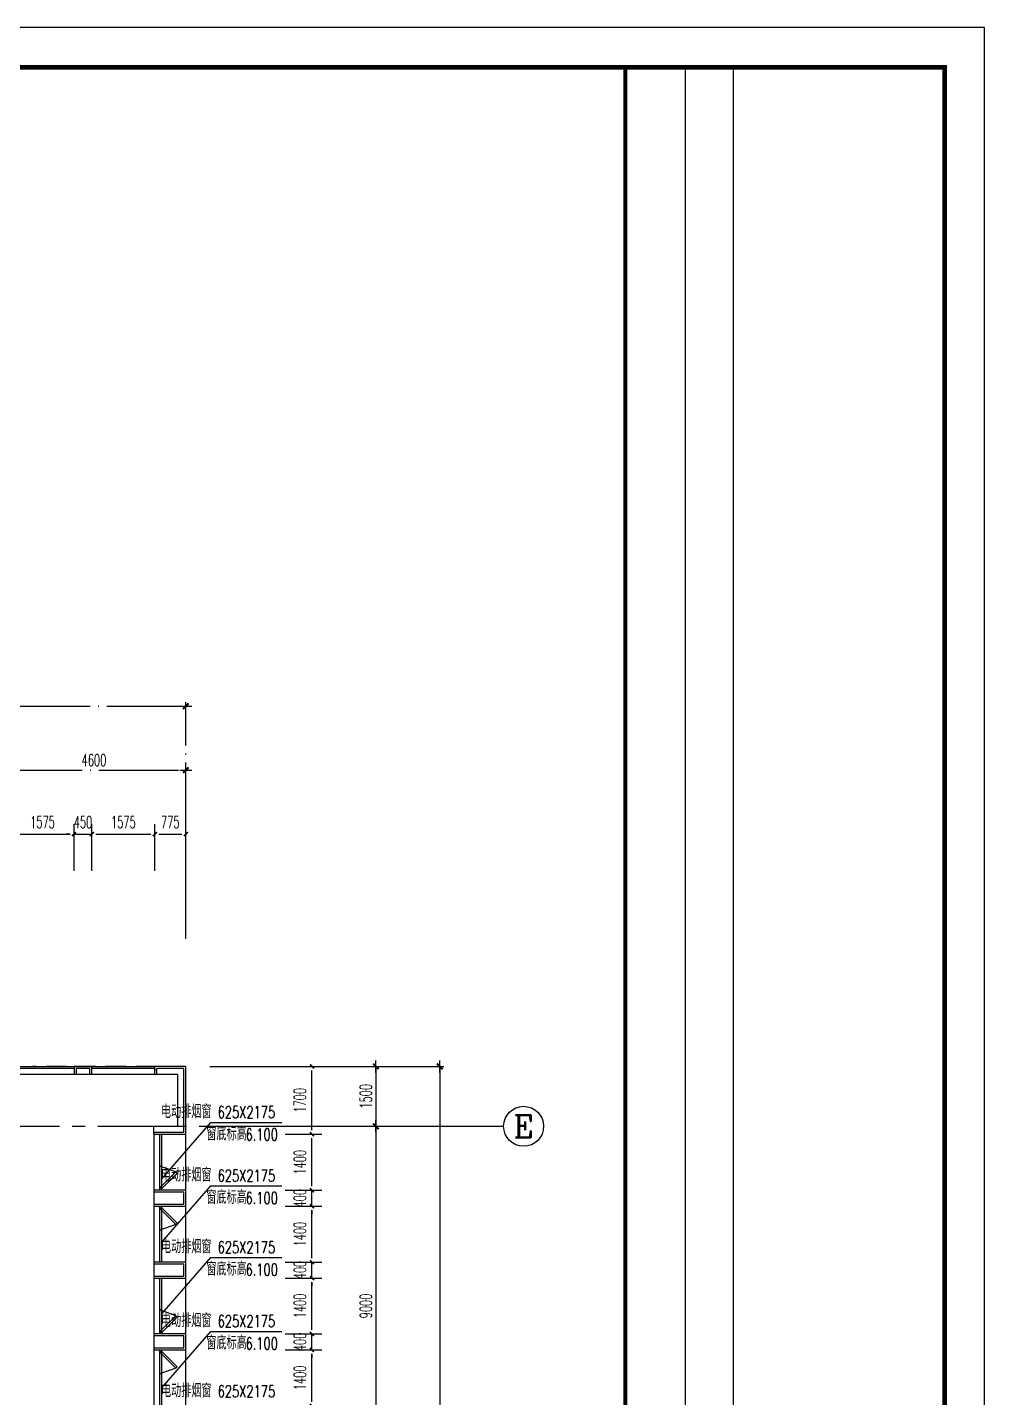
# Model space of a CAD drawing. Extents: x 824790 to 973415, y 4290613 to 4374713.
# Drawn here: x 949443 to 973415, y 4340402 to 4374713 of the extents above; entities that cross this region are included whole.
import ezdxf
from ezdxf.enums import TextEntityAlignment as Align

# ---------------------------------------------------------------- set-up
doc = ezdxf.new("R2010")
doc.units = 0
doc.header["$LTSCALE"] = 1000
doc.header["$MEASUREMENT"] = 0
for name, pattern in [('ACAD_ISO08W100', [36, 24, -3, 6, -3]), ('CENTER', [50.8, 31.75, -6.35, 6.35, -6.35]), ('DASHED', [0.75, 0.5, -0.25]), ('DOTE', [2.42, 2, -0.2, 0.02, -0.2])]:
    doc.linetypes.add(name, pattern=pattern)
doc.layers.get('0').update_dxf_attribs({"color": 255, "linetype": 'CONTINUOUS'})
for name, color, linetype in [('A-AXIS', 3, 'CONTINUOUS'), ('A-AXIS-TEXT', 7, 'CONTINUOUS'), ('A-DIM', 201, 'CONTINUOUS'), ('A-DOTE', 8, 'ACAD_ISO08W100'), ('A-FACADE', 5, 'CONTINUOUS'), ('A-FIN-GRAN', 34, 'CONTINUOUS'), ('A-NOTE', 150, 'CONTINUOUS'), ('A-WINDOW', 4, 'CONTINUOUS'), ('A_DIM_EX1', 171, 'CONTINUOUS'), ('AXIS_TEXT', 7, 'CONTINUOUS'), ('DOTE', 17, 'DOTE'), ('PUB_TEXT', 7, 'CONTINUOUS'), ('WINDOW', 4, 'CONTINUOUS'), ('交通流线', 40, 'DASHED'), ('图框', 7, 'CONTINUOUS')]:
    doc.layers.add(name, color=color, linetype=linetype)
doc.styles.add('_TCH_DIM', font='SIMPLEX', dxfattribs={"bigfont": 'GBCBIG'})
doc.styles.add('COMPLEX', font='COMPLEX')
doc.styles.add('DIM_FONT', font='SIMPLEX.shx', dxfattribs={"width": 0.6, "bigfont": 'GBCBIG.shx'})
doc.dimstyles.new('DIM100', dxfattribs={"dimscale": 100, "dimtxt": 3, "dimasz": 0.01, "dimexe": 1, "dimexo": 1, "dimgap": 1, "dimtad": 1, "dimdec": 0, "dimzin": 0, "dimdsep": 46, "dimtxsty": 'DIM_FONT', "dimblk1": 'h-_DIMX', "dimblk2": 'h-_DIMX', "dimsah": 1, "dimcen": 0.01, "dimclrd": 256, "dimclre": 256, "dimclrt": 7, "dimadec": 3, "dimazin": 0, "dimtfac": 1, "dimtdec": 0, "dimtix": 1, "dimtmove": 2, "dimatfit": 3, "dimldrblk": 'h-_DIMX', "dimfxl": 0, "dimtolj": 1, "dimtzin": 5, "dimarcsym": 0})
doc.dimstyles.new('DIMN', dxfattribs={"dimtxt": 300, "dimasz": 100, "dimexe": 250, "dimexo": 300, "dimgap": 150, "dimtad": 1, "dimdec": 0, "dimzin": 0, "dimdsep": 46, "dimtxsty": 'DIM_FONT', "dimblk": 'h-_ArchTick', "dimcen": 0.09, "dimclrt": 7, "dimazin": 2, "dimtfac": 1, "dimtdec": 0, "dimtix": 1, "dimtmove": 2, "dimatfit": 3, "dimfxl": 0, "dimtolj": 1, "dimtzin": 0, "dimarcsym": 0})

# ---------------------------------------------------------------- blocks, each defined once
blk = doc.blocks.new('h-_DIMX')
blk.add_line((-150, 0), (150, 0))
at = {"const_width": 50}
blk.add_lwpolyline([(-70, -70), (70, 70)], dxfattribs=at)
blk = doc.blocks.new('*D67')
at = {"layer": 'A-AXIS', "lineweight": -2, "transparency": 16777216}
for p, q in [((-2486628, -1749729), (-2482369, -1749729)), ((-2482469, -1749730), (-2482469, -1751228)), ((-2486628, -1751229), (-2482369, -1751229))]:
    blk.add_line(p, q, dxfattribs=at)
for p, rotation in [((-2482469, -1749729), 90), ((-2482469, -1751229), 270)]:
    blk.add_blockref('h-_DIMX', p, dxfattribs=dict(at, rotation=rotation))
at = {"layer": 'A-AXIS', "color": 7, "transparency": 16777216, "insert": (-2482719, -1750479), "char_height": 300, "attachment_point": 5, "rotation": 90, "style": 'DIM_FONT'}
blk.add_mtext('\\A1;1500', dxfattribs=at)
blk = doc.blocks.new('*D68')
at = {"layer": 'A-AXIS', "lineweight": -2, "transparency": 16777216}
for p, q in [((-2486628, -1751229), (-2482369, -1751229)), ((-2482469, -1751230), (-2482469, -1760228)), ((-2486628, -1760229), (-2482369, -1760229))]:
    blk.add_line(p, q, dxfattribs=at)
for p, rotation in [((-2482469, -1751229), 90), ((-2482469, -1760229), 270)]:
    blk.add_blockref('h-_DIMX', p, dxfattribs=dict(at, rotation=rotation))
at = {"layer": 'A-AXIS', "color": 7, "transparency": 16777216, "insert": (-2482719, -1755729), "char_height": 300, "attachment_point": 5, "rotation": 90, "style": 'DIM_FONT'}
blk.add_mtext('\\A1;9000', dxfattribs=at)
blk = doc.blocks.new('*D73')
at = {"layer": 'A-AXIS', "lineweight": -2, "transparency": 16777216}
for p, q in [((-2486628, -1749729), (-2480769, -1749729)), ((-2480869, -1749730), (-2480869, -1779728)), ((-2486628, -1779729), (-2480769, -1779729))]:
    blk.add_line(p, q, dxfattribs=at)
for p, rotation in [((-2480869, -1749729), 90), ((-2480869, -1779729), 270)]:
    blk.add_blockref('h-_DIMX', p, dxfattribs=dict(at, rotation=rotation))
at = {"layer": 'A-AXIS', "color": 7, "transparency": 16777216, "insert": (-2481119, -1764729), "char_height": 300, "attachment_point": 5, "rotation": 90, "style": 'DIM_FONT'}
blk.add_mtext('\\A1;30000', dxfattribs=at)
blk = doc.blocks.new('h-_AXISO')
blk.add_circle((0, 0), 0.5)
at = {"layer": 'A-AXIS-TEXT', "style": 'COMPLEX', "width": 1.041667}
blk.add_attdef('A', text='', height=0.56, dxfattribs=at).set_placement((-0.25, -0.28), (0.25, -0.28), align=Align.FIT)
blk = doc.blocks.new('h-轴号横')
at = {"layer": 'DOTE', "linetype": 'ACAD_ISO08W100'}
blk.add_line((-2483711, -1885986), (-2479101, -1885986), dxfattribs=at)
at = {"layer": 'A-AXIS'}
ref = blk.add_blockref('h-_AXISO', (-2478601, -1885986), dxfattribs=dict(at, xscale=1000, yscale=1000, zscale=1000))
ref.add_attrib('A', 'E', dxfattribs={"layer": 'AXIS_TEXT', "height": 560, "style": 'COMPLEX', "width": 1.171875}).set_placement((-2478851, -1886266), (-2478351, -1886266), align=Align.FIT)
blk = doc.blocks.new('h-1')
at = {"layer": '图框'}
for p, q in [((2162, 399.3), (675.75, 399.3)), ((2162, -441.7), (2162, 399.3)), ((2087, 389.3), (2087, -30.7)), ((2099, 389.3), (2099, -30.7))]:
    blk.add_line(p, q, dxfattribs=at)
at = {"layer": '图框', "const_width": 1.2}
blk.add_lwpolyline([(2152, -431.7), (2152, 389.3), (700.75, 389.3), (700.75, -431.7)], close=True, dxfattribs=at)
at = {"layer": '图框', "const_width": 1}
blk.add_lwpolyline([(2072, 389.3), (2072, -431.7)], dxfattribs=at)
blk = doc.blocks.new('h-ewryer')
at = {"layer": 'A-WINDOW', "ltscale": 0.5}
blk.add_line((366378, 243878), (366234, 243482), dxfattribs=at)
at = {"layer": 'A-WINDOW'}
for p, q in [((366234, 243532), (366234, 243482)), ((366784, 243532), (366784, 243482))]:
    blk.add_line(p, q, dxfattribs=at)
at = {"layer": 'A-WINDOW', "ltscale": 0.5}
blk.add_lwpolyline([(366378, 243878), (366413, 243914), (366802, 243525), (366767, 243489)], close=True, dxfattribs=at)
blk = doc.blocks.new('h-2层裙房幕墙')
at = {"layer": 'A-FACADE'}
blk.add_line((852011, 4006485), (852011, 4036435), dxfattribs=at)
at = {"layer": 'A-FIN-GRAN'}
for p, q in [((849661, 4036435), (849211, 4036435)), ((849211, 4036435), (849211, 4036235)), ((849611, 4036385), (849261, 4036385)), ((849261, 4036385), (849261, 4036235)), ((849611, 4036235), (849611, 4036385)), ((849661, 4036235), (849661, 4036435)), ((852011, 4036435), (851236, 4036435)), ((851236, 4036235), (851236, 4036435)), ((851961, 4036385), (851286, 4036385)), ((851286, 4036235), (851286, 4036385)), ((851961, 4034785), (851961, 4036385)), ((852011, 4034735), (852011, 4036435)), ((851811, 4036235), (851236, 4036235)), ((851811, 4034935), (851811, 4036235)), ((851211, 4034935), (851811, 4034935)), ((851211, 4034735), (851211, 4034935)), ((851211, 4034785), (851961, 4034785)), ((851211, 4034735), (852011, 4034735)), ((852011, 4033335), (851211, 4033335)), ((851961, 4033285), (851211, 4033285)), ((851961, 4032985), (851961, 4033285)), ((852011, 4032935), (852011, 4033335)), ((851211, 4032985), (851961, 4032985)), ((851211, 4032935), (852011, 4032935)), ((852011, 4031535), (851211, 4031535)), ((852011, 4031135), (852011, 4031535)), ((851961, 4031485), (851211, 4031485)), ((851211, 4031185), (851961, 4031185)), ((851961, 4031185), (851961, 4031485)), ((851211, 4031135), (852011, 4031135)), ((852011, 4029735), (851211, 4029735)), ((851961, 4029685), (851211, 4029685)), ((851961, 4029385), (851961, 4029685)), ((852011, 4029335), (852011, 4029735)), ((851211, 4029385), (851961, 4029385)), ((851211, 4029335), (852011, 4029335))]:
    blk.add_line(p, q, dxfattribs=at)
at = {"layer": 'WINDOW'}
for p, q in [((815236, 4036435), (851236, 4036435)), ((849211, 4036385), (847636, 4036385)), ((851236, 4036385), (849661, 4036385)), ((851236, 4036385), (851236, 4036335)), ((851236, 4036235), (815236, 4036235)), ((851211, 4034785), (851211, 4023935)), ((851211, 4034785), (851211, 4025735)), ((851361, 4033335), (851361, 4034735)), ((851411, 4033335), (851411, 4034735)), ((851361, 4031535), (851361, 4032935)), ((851411, 4031535), (851411, 4032935)), ((851361, 4029735), (851361, 4031135)), ((851411, 4029735), (851411, 4031135)), ((851361, 4027935), (851361, 4029335)), ((851411, 4027935), (851411, 4029335))]:
    blk.add_line(p, q, dxfattribs=at)
at = {"layer": 'A-WINDOW', "rotation": 270}
for p in [(607879, 4400169), (607879, 4396569)]:
    blk.add_blockref('h-ewryer', p, dxfattribs=at)
at = {"layer": 'A-WINDOW', "xscale": -1, "rotation": 270}
for p in [(607879, 3666100), (607879, 3662500)]:
    blk.add_blockref('h-ewryer', p, dxfattribs=at)
blk = doc.blocks.new('h-_ArchTick')
at = {"color": 0, "linetype": 'ByBlock', "const_width": 0.4}
blk.add_lwpolyline([(-0.5, -0.5), (0.5, 0.5)], dxfattribs=at)
blk = doc.blocks.new('*D233')
at = {"layer": 'A-DIM', "color": 0, "lineweight": -2, "transparency": 16777216}
for p, q in [((955897, 4348695), (956819, 4348695)), ((956569, 4347095), (956569, 4348595)), ((955897, 4346995), (956819, 4346995))]:
    blk.add_line(p, q, dxfattribs=at)
at = {"layer": 'A-DIM', "color": 0, "lineweight": -2, "transparency": 16777216, "xscale": 100, "yscale": 100, "zscale": 100}
for p, rotation in [((956569, 4348695), 90), ((956569, 4346995), 270)]:
    blk.add_blockref('h-_ArchTick', p, dxfattribs=dict(at, rotation=rotation))
at = {"layer": 'A-DIM', "color": 7, "transparency": 16777216, "insert": (956269, 4347845), "char_height": 300, "attachment_point": 5, "rotation": 90, "style": 'DIM_FONT'}
blk.add_mtext('\\A1;1700', dxfattribs=at)
blk = doc.blocks.new('*D234')
at = {"layer": 'A-DIM', "color": 0, "lineweight": -2, "transparency": 16777216}
for p, q in [((955897, 4346995), (956819, 4346995)), ((956569, 4345695), (956569, 4346895)), ((955897, 4345595), (956819, 4345595))]:
    blk.add_line(p, q, dxfattribs=at)
at = {"layer": 'A-DIM', "color": 0, "lineweight": -2, "transparency": 16777216, "xscale": 100, "yscale": 100, "zscale": 100}
for p, rotation in [((956569, 4346995), 90), ((956569, 4345595), 270)]:
    blk.add_blockref('h-_ArchTick', p, dxfattribs=dict(at, rotation=rotation))
at = {"layer": 'A-DIM', "color": 7, "transparency": 16777216, "insert": (956269, 4346295), "char_height": 300, "attachment_point": 5, "rotation": 90, "style": 'DIM_FONT'}
blk.add_mtext('\\A1;1400', dxfattribs=at)
blk = doc.blocks.new('*D235')
at = {"layer": 'A-DIM', "color": 0, "lineweight": -2, "transparency": 16777216}
for p, q in [((955897, 4345595), (956819, 4345595)), ((956569, 4345695), (956569, 4345795)), ((956569, 4345195), (956569, 4345595)), ((955897, 4345195), (956819, 4345195)), ((956569, 4345095), (956569, 4344995))]:
    blk.add_line(p, q, dxfattribs=at)
at = {"layer": 'A-DIM', "color": 0, "lineweight": -2, "transparency": 16777216, "xscale": 100, "yscale": 100, "zscale": 100}
for p, rotation in [((956569, 4345595), 270), ((956569, 4345195), 90)]:
    blk.add_blockref('h-_ArchTick', p, dxfattribs=dict(at, rotation=rotation))
at = {"layer": 'A-DIM', "color": 7, "transparency": 16777216, "insert": (956269, 4345395), "char_height": 300, "attachment_point": 5, "rotation": 90, "style": 'DIM_FONT'}
blk.add_mtext('\\A1;400', dxfattribs=at)
blk = doc.blocks.new('*D236')
at = {"layer": 'A-DIM', "color": 0, "lineweight": -2, "transparency": 16777216}
for p, q in [((955897, 4345195), (956819, 4345195)), ((956569, 4343895), (956569, 4345095)), ((955897, 4343795), (956819, 4343795))]:
    blk.add_line(p, q, dxfattribs=at)
at = {"layer": 'A-DIM', "color": 0, "lineweight": -2, "transparency": 16777216, "xscale": 100, "yscale": 100, "zscale": 100}
for p, rotation in [((956569, 4345195), 90), ((956569, 4343795), 270)]:
    blk.add_blockref('h-_ArchTick', p, dxfattribs=dict(at, rotation=rotation))
at = {"layer": 'A-DIM', "color": 7, "transparency": 16777216, "insert": (956269, 4344495), "char_height": 300, "attachment_point": 5, "rotation": 90, "style": 'DIM_FONT'}
blk.add_mtext('\\A1;1400', dxfattribs=at)
blk = doc.blocks.new('*D237')
at = {"layer": 'A-DIM', "color": 0, "lineweight": -2, "transparency": 16777216}
for p, q in [((955897, 4343795), (956819, 4343795)), ((956569, 4343895), (956569, 4343995)), ((956569, 4343395), (956569, 4343795)), ((955897, 4343395), (956819, 4343395)), ((956569, 4343295), (956569, 4343195))]:
    blk.add_line(p, q, dxfattribs=at)
at = {"layer": 'A-DIM', "color": 0, "lineweight": -2, "transparency": 16777216, "xscale": 100, "yscale": 100, "zscale": 100}
for p, rotation in [((956569, 4343795), 270), ((956569, 4343395), 90)]:
    blk.add_blockref('h-_ArchTick', p, dxfattribs=dict(at, rotation=rotation))
at = {"layer": 'A-DIM', "color": 7, "transparency": 16777216, "insert": (956269, 4343595), "char_height": 300, "attachment_point": 5, "rotation": 90, "style": 'DIM_FONT'}
blk.add_mtext('\\A1;400', dxfattribs=at)
blk = doc.blocks.new('*D238')
at = {"layer": 'A-DIM', "color": 0, "lineweight": -2, "transparency": 16777216}
for p, q in [((955897, 4343395), (956819, 4343395)), ((956569, 4342095), (956569, 4343295)), ((955897, 4341995), (956819, 4341995))]:
    blk.add_line(p, q, dxfattribs=at)
at = {"layer": 'A-DIM', "color": 0, "lineweight": -2, "transparency": 16777216, "xscale": 100, "yscale": 100, "zscale": 100}
for p, rotation in [((956569, 4343395), 90), ((956569, 4341995), 270)]:
    blk.add_blockref('h-_ArchTick', p, dxfattribs=dict(at, rotation=rotation))
at = {"layer": 'A-DIM', "color": 7, "transparency": 16777216, "insert": (956269, 4342695), "char_height": 300, "attachment_point": 5, "rotation": 90, "style": 'DIM_FONT'}
blk.add_mtext('\\A1;1400', dxfattribs=at)
blk = doc.blocks.new('*D239')
at = {"layer": 'A-DIM', "color": 0, "lineweight": -2, "transparency": 16777216}
for p, q in [((956569, 4342095), (956569, 4342195)), ((955897, 4341995), (956819, 4341995)), ((956569, 4341595), (956569, 4341995)), ((955897, 4341595), (956819, 4341595)), ((956569, 4341495), (956569, 4341395))]:
    blk.add_line(p, q, dxfattribs=at)
at = {"layer": 'A-DIM', "color": 0, "lineweight": -2, "transparency": 16777216, "xscale": 100, "yscale": 100, "zscale": 100}
for p, rotation in [((956569, 4341995), 270), ((956569, 4341595), 90)]:
    blk.add_blockref('h-_ArchTick', p, dxfattribs=dict(at, rotation=rotation))
at = {"layer": 'A-DIM', "color": 7, "transparency": 16777216, "insert": (956269, 4341795), "char_height": 300, "attachment_point": 5, "rotation": 90, "style": 'DIM_FONT'}
blk.add_mtext('\\A1;400', dxfattribs=at)
blk = doc.blocks.new('*D240')
at = {"layer": 'A-DIM', "color": 0, "lineweight": -2, "transparency": 16777216}
for p, q in [((955897, 4341595), (956819, 4341595)), ((956569, 4340295), (956569, 4341495)), ((955897, 4340195), (956819, 4340195))]:
    blk.add_line(p, q, dxfattribs=at)
at = {"layer": 'A-DIM', "color": 0, "lineweight": -2, "transparency": 16777216, "xscale": 100, "yscale": 100, "zscale": 100}
for p, rotation in [((956569, 4341595), 90), ((956569, 4340195), 270)]:
    blk.add_blockref('h-_ArchTick', p, dxfattribs=dict(at, rotation=rotation))
at = {"layer": 'A-DIM', "color": 7, "transparency": 16777216, "insert": (956269, 4340895), "char_height": 300, "attachment_point": 5, "rotation": 90, "style": 'DIM_FONT'}
blk.add_mtext('\\A1;1400', dxfattribs=at)
blk = doc.blocks.new('*D329')
at = {"layer": 'A-DIM', "color": 0, "lineweight": -2, "transparency": 16777216}
for p, q in [((952635, 4353589), (952635, 4354763)), ((953410, 4353589), (953410, 4354763)), ((952735, 4354513), (953310, 4354513))]:
    blk.add_line(p, q, dxfattribs=at)
at = {"layer": 'A-DIM', "color": 0, "lineweight": -2, "transparency": 16777216, "xscale": 100, "yscale": 100, "zscale": 100, "rotation": 180}
blk.add_blockref('h-_ArchTick', (952635, 4354513), dxfattribs=at)
at = {"layer": 'A-DIM', "color": 0, "lineweight": -2, "transparency": 16777216, "xscale": 100, "yscale": 100, "zscale": 100}
blk.add_blockref('h-_ArchTick', (953410, 4354513), dxfattribs=at)
at = {"layer": 'A-DIM', "color": 7, "transparency": 16777216, "insert": (953022, 4354813), "char_height": 300, "attachment_point": 5, "style": 'DIM_FONT'}
blk.add_mtext('\\A1;775', dxfattribs=at)
blk = doc.blocks.new('*D330')
at = {"layer": 'A-DIM', "color": 0, "lineweight": -2, "transparency": 16777216}
for p, q in [((951060, 4353589), (951060, 4354763)), ((952635, 4353589), (952635, 4354763)), ((951160, 4354513), (952535, 4354513))]:
    blk.add_line(p, q, dxfattribs=at)
at = {"layer": 'A-DIM', "color": 0, "lineweight": -2, "transparency": 16777216, "xscale": 100, "yscale": 100, "zscale": 100, "rotation": 180}
blk.add_blockref('h-_ArchTick', (951060, 4354513), dxfattribs=at)
at = {"layer": 'A-DIM', "color": 0, "lineweight": -2, "transparency": 16777216, "xscale": 100, "yscale": 100, "zscale": 100}
blk.add_blockref('h-_ArchTick', (952635, 4354513), dxfattribs=at)
at = {"layer": 'A-DIM', "color": 7, "transparency": 16777216, "insert": (951847, 4354813), "char_height": 300, "attachment_point": 5, "style": 'DIM_FONT'}
blk.add_mtext('\\A1;1575', dxfattribs=at)
blk = doc.blocks.new('*D331')
at = {"layer": 'A-DIM', "color": 0, "lineweight": -2, "transparency": 16777216}
for p, q in [((950610, 4353589), (950610, 4354763)), ((951060, 4353589), (951060, 4354763)), ((950510, 4354513), (950410, 4354513)), ((950610, 4354513), (951060, 4354513)), ((951160, 4354513), (951260, 4354513))]:
    blk.add_line(p, q, dxfattribs=at)
at = {"layer": 'A-DIM', "color": 0, "lineweight": -2, "transparency": 16777216, "xscale": 100, "yscale": 100, "zscale": 100}
blk.add_blockref('h-_ArchTick', (950610, 4354513), dxfattribs=at)
at = {"layer": 'A-DIM', "color": 0, "lineweight": -2, "transparency": 16777216, "xscale": 100, "yscale": 100, "zscale": 100, "rotation": 180}
blk.add_blockref('h-_ArchTick', (951060, 4354513), dxfattribs=at)
at = {"layer": 'A-DIM', "color": 7, "transparency": 16777216, "insert": (950835, 4354813), "char_height": 300, "attachment_point": 5, "style": 'DIM_FONT'}
blk.add_mtext('\\A1;450', dxfattribs=at)
blk = doc.blocks.new('*D332')
at = {"layer": 'A-DIM', "color": 0, "lineweight": -2, "transparency": 16777216}
for p, q in [((949035, 4353589), (949035, 4354763)), ((950610, 4353589), (950610, 4354763)), ((949135, 4354513), (950510, 4354513))]:
    blk.add_line(p, q, dxfattribs=at)
at = {"layer": 'A-DIM', "color": 0, "lineweight": -2, "transparency": 16777216, "xscale": 100, "yscale": 100, "zscale": 100, "rotation": 180}
blk.add_blockref('h-_ArchTick', (949035, 4354513), dxfattribs=at)
at = {"layer": 'A-DIM', "color": 0, "lineweight": -2, "transparency": 16777216, "xscale": 100, "yscale": 100, "zscale": 100}
blk.add_blockref('h-_ArchTick', (950610, 4354513), dxfattribs=at)
at = {"layer": 'A-DIM', "color": 7, "transparency": 16777216, "insert": (949822, 4354813), "char_height": 300, "attachment_point": 5, "style": 'DIM_FONT'}
blk.add_mtext('\\A1;1575', dxfattribs=at)
blk = doc.blocks.new('h-wrt')
at = {"layer": 'A-DOTE', "linetype": 'CENTER', "ltscale": 0.05}
blk.add_line((-2603736, -1751229), (-2483728.3, -1751229), dxfattribs=at)
at = {"layer": 'A_DIM_EX1'}
blk.add_blockref('h-轴号横', (-168.1, 134757.2), dxfattribs=at)
at = {"layer": 'A-AXIS'}
for base, p1 in [((-2487228.9, -1740710.9), (-2600528.9, -1746536.2)), ((-2487228.9, -1742310.9), (-2491828.9, -1746636.2))]:
    blk.add_linear_dim(base=base, p1=p1, p2=(-2487228.9, -1746636.2), dimstyle='DIM100', dxfattribs=at).render()
for base, p1, p2, picture, middle in [((-2482469.5, -1751229), (-2486728.3, -1749729), (-2486728.3, -1751229), '*D67', (-2482719.5, -1750479)), ((-2480869.5, -1779729), (-2486728.3, -1749729), (-2486728.3, -1779729), '*D73', (-2481119.5, -1764729)), ((-2482469.5, -1760229), (-2486728.3, -1751229), (-2486728.3, -1760229), '*D68', (-2482719.5, -1755729))]:
    dim = blk.add_linear_dim(base=base, p1=p1, p2=p2, angle=90, dimstyle='DIM100', dxfattribs=at)
    dim.commit()
    dim.dimension.update_dxf_attribs({"geometry": picture, "text_midpoint": middle})

msp = doc.modelspace()

# ---------------------------------------------------------------- linework, layer by layer
at = {"layer": 'A-NOTE'}
for p, q in [((952809.9, 4345879.3), (954036, 4347294.2)), ((954036, 4347294.2), (955811.6, 4347294.2)), ((952809.9, 4344290.6), (954036, 4345705.5)), ((954036, 4345705.5), (955811.6, 4345705.5)), ((952809.9, 4342496.3), (954036, 4343911.3)), ((954036, 4343911.3), (955811.6, 4343911.3)), ((952809.9, 4340646), (954036, 4342060.9)), ((954036, 4342060.9), (955811.6, 4342060.9))]:
    msp.add_line(p, q, dxfattribs=at)
at = {"layer": '交通流线'}
msp.add_line((953409.9, 4348695.4), (949575.4, 4348695.4), dxfattribs=at)

# ---------------------------------------------------------------- block references
at = {"layer": 'A-WINDOW'}
msp.add_blockref('h-2层裙房幕墙', (101399, 312260.4), dxfattribs=at)
at = {"layer": 'DOTE'}
msp.add_blockref('h-wrt', (3440638.8, 6098424.3), dxfattribs=at)
at = {"layer": '图框', "xscale": 100, "yscale": 100, "zscale": 100}
msp.add_blockref('h-1', (757214.8, 4334782.9), dxfattribs=at)

# ---------------------------------------------------------------- texts
at = {"layer": 'PUB_TEXT', "style": '_TCH_DIM'}
for s, p in [('电动排烟窗', (952787.8, 4347399.2)), ('窗底标高', (953923.6, 4346839.2)), ('电动排烟窗', (952787.8, 4345810.5)), ('窗底标高', (953923.6, 4345250.5)), ('电动排烟窗', (952787.8, 4344016.3)), ('窗底标高', (953923.6, 4343456.3)), ('电动排烟窗', (952787.8, 4342165.9)), ('窗底标高', (953923.6, 4341605.9)), ('电动排烟窗', (952787.8, 4340409))]:
    msp.add_text(s, height=337.59, dxfattribs=at).set_placement(p)
at = {"layer": 'PUB_TEXT', "style": '_TCH_DIM', "width": 0.705882}
for s, p in [('625X2175', (954206.6, 4347399.2)), ('6.100', (954906.6, 4346839.2)), ('625X2175', (954206.6, 4345810.5)), ('6.100', (954906.6, 4345250.5)), ('625X2175', (954206.6, 4344016.3)), ('6.100', (954906.6, 4343456.3)), ('625X2175', (954206.6, 4342165.9)), ('6.100', (954906.6, 4341605.9)), ('625X2175', (954206.6, 4340409))]:
    msp.add_text(s, height=297.5, dxfattribs=at).set_placement(p)

# ---------------------------------------------------------------- dimensions: what is measured, and where the dimension line sits
at = {"layer": 'A-DIM'}
for p1, p2, distance, picture, middle in [((949034.9, 4353289.1), (950609.9, 4353289.1), 1224.3, '*D332', (949822.4, 4354813.4)), ((950609.9, 4353289.1), (951059.9, 4353289.1), 1224.3, '*D331', (950834.9, 4354813.4)), ((951059.9, 4353289.1), (952634.9, 4353289.1), 1224.3, '*D330', (951847.4, 4354813.4)), ((952634.9, 4353289.1), (953409.9, 4353289.1), 1224.3, '*D329', (953022.4, 4354813.4)), ((955597.2, 4346995.4), (955597.2, 4348695.4), -972.1, '*D233', (956269.3, 4347845.4)), ((955597.2, 4345595.4), (955597.2, 4346995.4), -972.1, '*D234', (956269.3, 4346295.4)), ((955597.2, 4345195.4), (955597.2, 4345595.4), -972.1, '*D235', (956269.3, 4345395.4)), ((955597.2, 4343795.4), (955597.2, 4345195.4), -972.1, '*D236', (956269.3, 4344495.4)), ((955597.2, 4343395.4), (955597.2, 4343795.4), -972.1, '*D237', (956269.3, 4343595.4)), ((955597.2, 4341995.4), (955597.2, 4343395.4), -972.1, '*D238', (956269.3, 4342695.4)), ((955597.2, 4341595.4), (955597.2, 4341995.4), -972.1, '*D239', (956269.3, 4341795.4)), ((955597.2, 4340195.4), (955597.2, 4341595.4), -972.1, '*D240', (956269.3, 4340895.4))]:
    dim = msp.add_aligned_dim(p1=p1, p2=p2, distance=distance, dimstyle='DIMN', dxfattribs=at)
    dim.commit()
    dim.dimension.update_dxf_attribs({"geometry": picture, "text_midpoint": middle})

doc.saveas('drawing.dxf')
